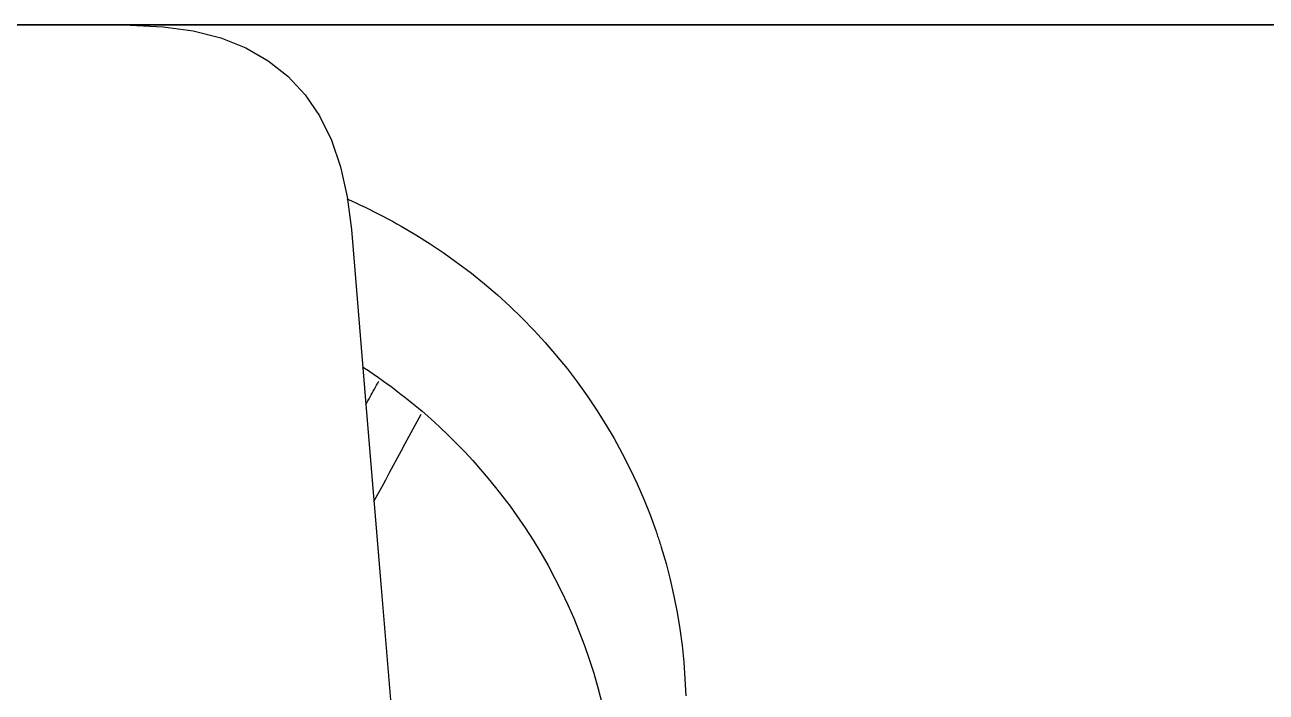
# Model space of a CAD drawing. Extents: x 11992 to 29481, y -6727 to 6811.
# Drawn here: x 14778.27 to 14789.47, y 1869.57 to 1875.6 of the extents above; entities that cross this region are included whole.
import ezdxf

# ---------------------------------------------------------------- set-up
doc = ezdxf.new("R2010")
doc.units = 0
doc.header["$MEASUREMENT"] = 0
doc.layers.get('0').update_dxf_attribs({"color": 8, "linetype": 'CONTINUOUS'})

msp = doc.modelspace()

# ---------------------------------------------------------------- linework, layer by layer
for p, q in [((14781.241, 1875.597, -1949.128), (14750.315, 1875.597, -1949.128)), ((14750.315, 1875.597, -2112.712), (14781.241, 1875.597, -2112.712)), ((14781.241, 1875.597, -2113.419), (14750.315, 1875.597, -2113.419)), ((14781.241, 1875.597, -1948.421), (14750.315, 1875.597, -1948.421)), ((14772.701, 1875.597, -2331.705), (14778.476, 1875.597, -2379.821)), ((14773.399, 1875.597, -2331.663), (14779.06, 1875.597, -2379.792)), ((14774.746, 1875.597, -2331.663), (14780.2, 1875.597, -2379.792)), ((14775.292, 1875.597, -2331.705), (14780.675, 1875.597, -2379.821)), ((14777.498, 1875.597, -2429.766), (14778.828, 1875.597, -2438.315)), ((14778.531, 1875.597, -2342.848), (14777.597, 1875.597, -2334.289)), ((14778.476, 1875.597, -2379.821), (14785.293, 1875.597, -2436.381)), ((14779.463, 1875.597, -2351.407), (14778.531, 1875.597, -2342.848)), ((14778.827, 1875.597, -2438.315), (14778.846, 1875.597, -2438.408)), ((14778.846, 1875.597, -2438.408), (14778.871, 1875.597, -2438.497)), ((14778.871, 1875.597, -2438.497), (14778.901, 1875.597, -2438.583)), ((14778.901, 1875.597, -2438.583), (14778.936, 1875.597, -2438.665)), ((14778.936, 1875.597, -2438.665), (14778.977, 1875.597, -2438.744)), ((14778.977, 1875.597, -2438.744), (14779.023, 1875.597, -2438.819)), ((14779.023, 1875.597, -2438.819), (14779.074, 1875.597, -2438.89)), ((14779.06, 1875.597, -2379.792), (14785.744, 1875.597, -2436.363)), ((14779.074, 1875.597, -2438.89), (14779.131, 1875.597, -2438.958)), ((14779.094, 1875.597, -2439.987), (14779.092, 1875.597, -2440.033)), ((14779.092, 1875.597, -2440.033), (14779.092, 1875.597, -2440.078)), ((14779.092, 1875.597, -2440.078), (14779.093, 1875.597, -2440.124)), ((14779.093, 1875.597, -2440.124), (14779.097, 1875.597, -2440.17)), ((14779.097, 1875.597, -2439.941), (14779.094, 1875.597, -2439.987)), ((14779.102, 1875.597, -2439.896), (14779.097, 1875.597, -2439.941)), ((14779.097, 1875.597, -2440.17), (14779.102, 1875.597, -2440.215)), ((14779.11, 1875.597, -2439.85), (14779.102, 1875.597, -2439.896)), ((14779.102, 1875.597, -2440.215), (14779.134, 1875.597, -2440.457)), ((14779.118, 1875.597, -2439.805), (14779.11, 1875.597, -2439.85)), ((14779.128, 1875.597, -2439.761), (14779.118, 1875.597, -2439.805)), ((14779.14, 1875.597, -2439.717), (14779.128, 1875.597, -2439.761)), ((14779.131, 1875.597, -2438.958), (14779.193, 1875.597, -2439.022)), ((14779.134, 1875.597, -2440.457), (14779.166, 1875.597, -2440.698)), ((14779.153, 1875.597, -2439.673), (14779.14, 1875.597, -2439.717)), ((14779.169, 1875.597, -2439.628), (14779.153, 1875.597, -2439.673)), ((14779.166, 1875.597, -2440.698), (14779.198, 1875.597, -2440.94)), ((14779.186, 1875.597, -2439.585), (14779.169, 1875.597, -2439.628)), ((14779.205, 1875.597, -2439.541), (14779.186, 1875.597, -2439.585)), ((14779.193, 1875.597, -2439.022), (14779.261, 1875.597, -2439.083)), ((14779.198, 1875.597, -2440.94), (14779.23, 1875.597, -2441.181)), ((14779.225, 1875.597, -2439.499), (14779.205, 1875.597, -2439.541)), ((14779.224, 1875.593, -1930.428), (14779.521, 1875.58, -1930.428)), ((14779.247, 1875.597, -2439.457), (14779.225, 1875.597, -2439.499)), ((14779.23, 1875.597, -2441.181), (14779.262, 1875.597, -2441.423)), ((14779.27, 1875.597, -2439.416), (14779.247, 1875.597, -2439.457)), ((14779.261, 1875.597, -2439.083), (14779.334, 1875.597, -2439.14)), ((14779.262, 1875.597, -2441.423), (14779.294, 1875.597, -2441.664)), ((14779.295, 1875.597, -2439.376), (14779.27, 1875.597, -2439.416)), ((14779.294, 1875.597, -2441.664), (14779.325, 1875.597, -2441.906)), ((14779.321, 1875.597, -2439.336), (14779.295, 1875.597, -2439.376)), ((14779.348, 1875.597, -2439.297), (14779.321, 1875.597, -2439.336)), ((14779.325, 1875.597, -2441.906), (14779.357, 1875.597, -2442.147)), ((14779.334, 1875.597, -2439.14), (14779.412, 1875.597, -2439.193)), ((14779.377, 1875.597, -2439.26), (14779.348, 1875.597, -2439.297)), ((14779.357, 1875.597, -2442.147), (14779.389, 1875.597, -2442.389)), ((14779.406, 1875.597, -2439.223), (14779.377, 1875.597, -2439.26)), ((14779.389, 1875.597, -2442.389), (14779.421, 1875.597, -2442.63)), ((14779.437, 1875.597, -2439.187), (14779.406, 1875.597, -2439.223)), ((14779.414, 1875.597, -2439.195), (14779.415, 1875.597, -2439.196)), ((14779.415, 1875.597, -2439.196), (14779.416, 1875.597, -2439.196)), ((14779.417, 1875.597, -2439.197), (14779.418, 1875.597, -2439.197)), ((14779.418, 1875.597, -2439.197), (14779.419, 1875.597, -2439.198)), ((14779.419, 1875.597, -2439.198), (14779.42, 1875.597, -2439.199)), ((14779.42, 1875.597, -2439.199), (14779.421, 1875.597, -2439.199)), ((14779.421, 1875.597, -2439.2), (14779.422, 1875.597, -2439.2)), ((14779.421, 1875.597, -2442.63), (14779.453, 1875.597, -2442.872)), ((14779.422, 1875.597, -2439.2), (14779.423, 1875.597, -2439.201)), ((14779.473, 1875.597, -2439.147), (14779.437, 1875.597, -2439.187)), ((14779.44, 1875.597, -2437.648), (14779.464, 1875.597, -2437.778)), ((14779.453, 1875.597, -2442.872), (14779.485, 1875.597, -2443.113)), ((14780.396, 1875.597, -2359.966), (14779.463, 1875.597, -2351.407)), ((14779.464, 1875.597, -2437.778), (14779.497, 1875.597, -2437.898)), ((14779.51, 1875.597, -2439.108), (14779.473, 1875.597, -2439.147)), ((14779.485, 1875.597, -2443.113), (14779.496, 1875.597, -2443.187)), ((14779.496, 1875.597, -2443.187), (14779.512, 1875.597, -2443.261)), ((14779.497, 1875.597, -2437.898), (14779.539, 1875.597, -2438.009)), ((14779.549, 1875.597, -2439.07), (14779.51, 1875.597, -2439.108)), ((14779.512, 1875.597, -2443.261), (14779.533, 1875.597, -2443.333)), ((14779.521, 1875.58, -1930.428), (14779.793, 1875.542, -1930.428)), ((14779.533, 1875.597, -2443.333), (14779.559, 1875.597, -2443.403)), ((14779.539, 1875.597, -2438.009), (14779.589, 1875.597, -2438.111)), ((14779.588, 1875.597, -2439.034), (14779.549, 1875.597, -2439.07)), ((14779.559, 1875.597, -2443.403), (14779.59, 1875.597, -2443.472)), ((14779.629, 1875.597, -2438.998), (14779.588, 1875.597, -2439.034)), ((14779.589, 1875.597, -2438.111), (14779.647, 1875.597, -2438.203)), ((14779.59, 1875.597, -2443.472), (14779.625, 1875.597, -2443.538)), ((14779.625, 1875.597, -2443.538), (14779.663, 1875.597, -2443.603)), ((14779.671, 1875.597, -2438.964), (14779.629, 1875.597, -2438.998)), ((14779.647, 1875.597, -2438.203), (14779.714, 1875.597, -2438.285)), ((14779.663, 1875.597, -2443.603), (14779.706, 1875.597, -2443.666)), ((14779.713, 1875.597, -2438.931), (14779.671, 1875.597, -2438.964)), ((14779.706, 1875.597, -2443.666), (14779.751, 1875.597, -2443.726)), ((14779.756, 1875.597, -2438.898), (14779.713, 1875.597, -2438.931)), ((14779.714, 1875.597, -2438.285), (14779.79, 1875.597, -2438.359)), ((14779.751, 1875.597, -2443.726), (14779.8, 1875.597, -2443.783)), ((14779.8, 1875.597, -2438.867), (14779.756, 1875.597, -2438.898)), ((14779.79, 1875.597, -2438.359), (14779.874, 1875.597, -2438.422)), ((14779.793, 1875.542, -1930.428), (14780.042, 1875.478, -1930.428)), ((14779.845, 1875.597, -2438.836), (14779.8, 1875.597, -2438.867)), ((14779.8, 1875.597, -2443.783), (14779.852, 1875.597, -2443.838)), ((14779.89, 1875.597, -2438.807), (14779.845, 1875.597, -2438.836)), ((14779.852, 1875.597, -2443.838), (14779.907, 1875.597, -2443.89)), ((14779.874, 1875.597, -2438.422), (14779.967, 1875.597, -2438.476)), ((14779.936, 1875.597, -2438.778), (14779.89, 1875.597, -2438.807)), ((14779.907, 1875.597, -2443.89), (14779.974, 1875.597, -2443.946)), ((14779.995, 1875.597, -2438.742), (14779.936, 1875.597, -2438.778)), ((14779.967, 1875.597, -2438.476), (14780.068, 1875.597, -2438.521)), ((14779.974, 1875.597, -2443.946), (14780.045, 1875.597, -2443.999)), ((14780.055, 1875.597, -2438.707), (14779.995, 1875.597, -2438.742)), ((14780.045, 1875.597, -2443.999), (14780.118, 1875.597, -2444.047)), ((14780.116, 1875.597, -2438.674), (14780.055, 1875.597, -2438.707)), ((14780.068, 1875.597, -2438.521), (14780.178, 1875.597, -2438.557)), ((14780.177, 1875.597, -2438.642), (14780.116, 1875.597, -2438.674)), ((14780.118, 1875.597, -2444.047), (14780.193, 1875.597, -2444.092)), ((14780.238, 1875.597, -2438.61), (14780.177, 1875.597, -2438.642)), ((14780.178, 1875.597, -2438.557), (14780.296, 1875.597, -2438.582)), ((14780.193, 1875.597, -2444.092), (14780.271, 1875.597, -2444.133)), ((14780.2, 1875.597, -2379.792), (14786.639, 1875.597, -2436.363)), ((14780.3, 1875.597, -2438.58), (14780.238, 1875.597, -2438.61)), ((14780.271, 1875.597, -2444.133), (14780.351, 1875.597, -2444.17)), ((14780.363, 1875.597, -2438.551), (14780.3, 1875.597, -2438.58)), ((14780.351, 1875.597, -2444.17), (14780.432, 1875.597, -2444.205)), ((14780.426, 1875.597, -2438.522), (14780.363, 1875.597, -2438.551)), ((14781.328, 1875.597, -2368.525), (14780.396, 1875.597, -2359.966)), ((14780.489, 1875.597, -2438.495), (14780.426, 1875.597, -2438.522)), ((14780.432, 1875.597, -2444.205), (14780.515, 1875.597, -2444.236)), ((14780.553, 1875.597, -2438.468), (14780.489, 1875.597, -2438.495)), ((14780.515, 1875.597, -2444.236), (14780.599, 1875.597, -2444.265)), ((14780.617, 1875.597, -2438.442), (14780.553, 1875.597, -2438.468)), ((14780.599, 1875.597, -2444.265), (14780.685, 1875.597, -2444.291)), ((14780.681, 1875.597, -2438.416), (14780.617, 1875.597, -2438.442)), ((14780.675, 1875.597, -2379.821), (14787.021, 1875.597, -2436.381)), ((14780.772, 1875.597, -2438.381), (14780.681, 1875.597, -2438.416)), ((14780.685, 1875.597, -2444.291), (14780.77, 1875.597, -2444.315)), ((14780.77, 1875.597, -2444.315), (14780.857, 1875.597, -2444.336)), ((14780.863, 1875.597, -2438.348), (14780.772, 1875.597, -2438.381)), ((14780.857, 1875.597, -2444.336), (14780.916, 1875.597, -2444.35)), ((14780.955, 1875.597, -2438.315), (14780.863, 1875.597, -2438.348)), ((14780.916, 1875.597, -2444.35), (14780.976, 1875.597, -2444.363)), ((14781.047, 1875.597, -2438.283), (14780.955, 1875.597, -2438.315)), ((14780.976, 1875.597, -2444.363), (14781.036, 1875.597, -2444.375)), ((14781.036, 1875.597, -2444.375), (14781.097, 1875.597, -2444.386)), ((14781.139, 1875.597, -2438.253), (14781.047, 1875.597, -2438.283)), ((14781.097, 1875.597, -2444.386), (14781.157, 1875.597, -2444.397)), ((14781.232, 1875.597, -2438.223), (14781.139, 1875.597, -2438.253)), ((14781.157, 1875.597, -2444.397), (14781.217, 1875.597, -2444.406)), ((14781.217, 1875.597, -2444.406), (14781.277, 1875.597, -2444.415)), ((14781.325, 1875.597, -2438.194), (14781.232, 1875.597, -2438.223)), ((14781.241, 1875.597, -2121.419), (14781.247, 1875.597, -2121.588)), ((14781.247, 1875.597, -1940.258), (14781.241, 1875.597, -1940.421)), ((14781.241, 1875.597, -2121.412), (14781.241, 1875.597, -2106.33)), ((14781.241, 1875.597, -2106.33), (14781.241, 1875.597, -2091.247)), ((14781.241, 1875.597, -2091.247), (14781.241, 1875.597, -2076.165)), ((14781.241, 1875.597, -2076.165), (14781.241, 1875.597, -2061.082)), ((14781.241, 1875.597, -2061.082), (14781.241, 1875.597, -2045.999)), ((14781.241, 1875.597, -2045.999), (14781.241, 1875.597, -2030.917)), ((14781.241, 1875.597, -2030.917), (14781.241, 1875.597, -2015.834)), ((14781.241, 1875.597, -2015.834), (14781.241, 1875.597, -2000.752)), ((14781.241, 1875.597, -2000.752), (14781.241, 1875.597, -1985.669)), ((14781.241, 1875.597, -1985.669), (14781.241, 1875.597, -1970.586)), ((14781.241, 1875.597, -1970.586), (14781.241, 1875.597, -1955.504)), ((14781.241, 1875.597, -1955.504), (14781.241, 1875.597, -1940.421)), ((14781.247, 1875.597, -2121.588), (14781.265, 1875.597, -2121.751)), ((14781.263, 1875.597, -1940.1), (14781.247, 1875.597, -1940.258)), ((14781.291, 1875.597, -1939.947), (14781.263, 1875.597, -1940.1)), ((14781.265, 1875.597, -2121.751), (14781.294, 1875.597, -2121.908)), ((14781.277, 1875.597, -2444.415), (14781.338, 1875.597, -2444.424)), ((14781.33, 1875.597, -1939.801), (14781.291, 1875.597, -1939.947)), ((14781.294, 1875.597, -2121.908), (14781.335, 1875.597, -2122.059)), ((14781.418, 1875.597, -2438.166), (14781.325, 1875.597, -2438.194)), ((14782.26, 1875.597, -2377.084), (14781.328, 1875.597, -2368.525)), ((14781.379, 1875.597, -1939.659), (14781.33, 1875.597, -1939.801)), ((14781.335, 1875.597, -2122.059), (14781.387, 1875.597, -2122.204)), ((14781.338, 1875.597, -2444.424), (14781.398, 1875.597, -2444.431)), ((14781.44, 1875.597, -1939.523), (14781.379, 1875.597, -1939.659)), ((14781.387, 1875.597, -2122.204), (14781.452, 1875.597, -2122.343)), ((14781.398, 1875.597, -2444.431), (14781.459, 1875.597, -2444.438)), ((14781.512, 1875.597, -2438.139), (14781.418, 1875.597, -2438.166)), ((14781.512, 1875.597, -1939.393), (14781.44, 1875.597, -1939.523)), ((14781.452, 1875.597, -2122.343), (14781.528, 1875.597, -2122.476)), ((14781.459, 1875.597, -2444.438), (14781.519, 1875.597, -2444.445)), ((14781.595, 1875.597, -1939.268), (14781.512, 1875.597, -1939.393)), ((14781.606, 1875.597, -2438.113), (14781.512, 1875.597, -2438.139)), ((14781.519, 1875.597, -2444.445), (14781.58, 1875.597, -2444.451)), ((14781.528, 1875.597, -2122.476), (14781.615, 1875.597, -2122.602)), ((14781.58, 1875.597, -2444.451), (14781.656, 1875.597, -2444.458)), ((14781.689, 1875.597, -1939.149), (14781.595, 1875.597, -1939.268)), ((14781.699, 1875.597, -2438.087), (14781.606, 1875.597, -2438.113)), ((14781.615, 1875.597, -2122.602), (14781.715, 1875.597, -2122.723)), ((14781.656, 1875.597, -2444.458), (14781.733, 1875.597, -2444.464)), ((14781.794, 1875.597, -1939.035), (14781.689, 1875.597, -1939.149)), ((14781.794, 1875.597, -2438.063), (14781.699, 1875.597, -2438.087)), ((14781.715, 1875.597, -2122.723), (14781.826, 1875.597, -2122.838)), ((14781.733, 1875.597, -2444.464), (14781.809, 1875.597, -2444.47)), ((14781.91, 1875.597, -1938.927), (14781.794, 1875.597, -1939.035)), ((14781.907, 1875.597, -2438.034), (14781.794, 1875.597, -2438.063)), ((14781.809, 1875.597, -2444.47), (14781.886, 1875.597, -2444.475)), ((14781.826, 1875.597, -2122.838), (14781.948, 1875.597, -2122.947)), ((14781.886, 1875.597, -2444.475), (14781.963, 1875.597, -2444.479)), ((14782.02, 1875.597, -2438.006), (14781.907, 1875.597, -2438.034)), ((14782.037, 1875.597, -1938.824), (14781.91, 1875.597, -1938.927)), ((14781.948, 1875.597, -2122.947), (14782.083, 1875.597, -2123.049)), ((14781.963, 1875.597, -2444.479), (14782.04, 1875.597, -2444.483)), ((14782.133, 1875.597, -2437.979), (14782.02, 1875.597, -2438.006)), ((14782.037, 1875.597, -1938.824), (14782.038, 1875.597, -1938.76)), ((14782.038, 1875.597, -1938.76), (14782.039, 1875.597, -1938.702)), ((14782.039, 1875.597, -1938.702), (14782.041, 1875.597, -1938.649)), ((14782.04, 1875.597, -2444.483), (14782.117, 1875.597, -2444.486)), ((14782.041, 1875.597, -1938.649), (14782.043, 1875.597, -1938.602)), ((14782.043, 1875.597, -1938.602), (14782.045, 1875.597, -1938.559)), ((14782.045, 1875.597, -1938.559), (14782.048, 1875.597, -1938.523)), ((14782.048, 1875.597, -1938.523), (14782.052, 1875.597, -1938.492)), ((14782.052, 1875.597, -1938.492), (14782.056, 1875.597, -1938.466)), ((14782.056, 1875.597, -1938.466), (14782.061, 1875.597, -1938.446)), ((14782.061, 1875.597, -1938.446), (14782.065, 1875.597, -1938.432)), ((14782.065, 1875.597, -1938.432), (14782.071, 1875.597, -1938.424)), ((14782.071, 1875.597, -1938.424), (14782.077, 1875.597, -1938.421)), ((14782.083, 1875.597, -1938.421), (14782.079, 1875.597, -1938.421)), ((14782.087, 1875.597, -1938.421), (14782.083, 1875.597, -1938.421)), ((14782.084, 1875.597, -2123.161), (14782.083, 1875.597, -2123.108)), ((14782.083, 1875.597, -2123.108), (14782.083, 1875.597, -2123.049)), ((14782.085, 1875.597, -2123.21), (14782.084, 1875.597, -2123.161)), ((14782.087, 1875.597, -2123.254), (14782.085, 1875.597, -2123.21)), ((14782.09, 1875.597, -1938.421), (14782.087, 1875.597, -1938.421)), ((14782.09, 1875.597, -2123.292), (14782.087, 1875.597, -2123.254)), ((14782.094, 1875.597, -1938.421), (14782.09, 1875.597, -1938.421)), ((14782.093, 1875.597, -2123.326), (14782.09, 1875.597, -2123.292)), ((14782.096, 1875.597, -2123.354), (14782.093, 1875.597, -2123.326)), ((14782.098, 1875.597, -1938.421), (14782.094, 1875.597, -1938.421)), ((14782.1, 1875.597, -2123.378), (14782.096, 1875.597, -2123.354)), ((14782.102, 1875.597, -1938.421), (14782.098, 1875.597, -1938.421)), ((14782.104, 1875.597, -2123.396), (14782.1, 1875.597, -2123.378)), ((14782.106, 1875.597, -1938.421), (14782.102, 1875.597, -1938.421)), ((14782.108, 1875.597, -2123.409), (14782.104, 1875.597, -2123.396)), ((14782.109, 1875.597, -1938.421), (14782.106, 1875.597, -1938.421)), ((14782.114, 1875.597, -2123.417), (14782.108, 1875.597, -2123.409)), ((14782.113, 1875.597, -1938.422), (14782.109, 1875.597, -1938.421)), ((14782.117, 1875.597, -1938.422), (14782.113, 1875.597, -1938.422)), ((14782.119, 1875.597, -2123.419), (14782.114, 1875.597, -2123.417)), ((14782.121, 1875.597, -1938.422), (14782.117, 1875.597, -1938.422)), ((14782.117, 1875.597, -2444.486), (14782.194, 1875.597, -2444.488)), ((14782.121, 1875.597, -2123.419), (14782.127, 1875.597, -2123.419)), ((14782.125, 1875.597, -1938.422), (14782.121, 1875.597, -1938.422)), ((14782.127, 1875.597, -2123.419), (14782.132, 1875.597, -2123.419)), ((14782.132, 1875.597, -2123.419), (14782.137, 1875.597, -2123.419)), ((14782.247, 1875.597, -2437.953), (14782.133, 1875.597, -2437.979)), ((14782.137, 1875.597, -2123.419), (14782.143, 1875.597, -2123.419)), ((14782.143, 1875.597, -2123.419), (14782.148, 1875.597, -2123.419)), ((14782.148, 1875.597, -2123.419), (14782.154, 1875.597, -2123.419)), ((14782.154, 1875.597, -2123.419), (14782.159, 1875.597, -2123.419)), ((14782.159, 1875.597, -2123.419), (14782.164, 1875.597, -2123.419)), ((14782.164, 1875.597, -2123.419), (14782.17, 1875.597, -2123.418)), ((14782.17, 1875.597, -2123.418), (14782.175, 1875.597, -2123.418)), ((14782.175, 1875.597, -2123.418), (14782.181, 1875.597, -2123.418)), ((14782.181, 1875.597, -2123.418), (14782.186, 1875.597, -2123.418)), ((14782.194, 1875.597, -2444.488), (14782.271, 1875.597, -2444.49)), ((14782.361, 1875.597, -2437.927), (14782.247, 1875.597, -2437.953)), ((14783.192, 1875.597, -2385.643), (14782.26, 1875.597, -2377.084)), ((14782.271, 1875.597, -2444.49), (14782.348, 1875.597, -2444.492)), ((14782.348, 1875.597, -2444.492), (14782.425, 1875.597, -2444.493)), ((14782.475, 1875.597, -2437.903), (14782.361, 1875.597, -2437.927)), ((14782.425, 1875.597, -2444.493), (14782.502, 1875.597, -2444.493)), ((14782.589, 1875.597, -2437.879), (14782.475, 1875.597, -2437.903)), ((14782.502, 1875.597, -2444.493), (14782.685, 1875.597, -2444.492)), ((14782.703, 1875.597, -2437.857), (14782.589, 1875.597, -2437.879)), ((14782.685, 1875.597, -2444.492), (14782.867, 1875.597, -2444.489)), ((14782.818, 1875.597, -2437.835), (14782.703, 1875.597, -2437.857)), ((14782.933, 1875.597, -2437.813), (14782.818, 1875.597, -2437.835)), ((14782.867, 1875.597, -2444.489), (14783.05, 1875.597, -2444.484)), ((14783.048, 1875.597, -2437.793), (14782.933, 1875.597, -2437.813)), ((14783.003, 1875.597, -1938.435), (14782.981, 1875.597, -1938.438)), ((14783.024, 1875.597, -1938.433), (14783.003, 1875.597, -1938.435)), ((14783.046, 1875.597, -1938.431), (14783.024, 1875.597, -1938.433)), ((14783.068, 1875.597, -1938.429), (14783.046, 1875.597, -1938.431)), ((14783.163, 1875.597, -2437.773), (14783.048, 1875.597, -2437.793)), ((14783.05, 1875.597, -2444.484), (14783.232, 1875.597, -2444.476)), ((14783.062, 1875.597, -2123.411), (14783.077, 1875.597, -2123.412)), ((14783.089, 1875.597, -1938.427), (14783.068, 1875.597, -1938.429)), ((14783.077, 1875.597, -2123.412), (14783.092, 1875.597, -2123.413)), ((14783.111, 1875.597, -1938.425), (14783.089, 1875.597, -1938.427)), ((14783.092, 1875.597, -2123.413), (14783.107, 1875.597, -2123.414)), ((14783.107, 1875.597, -2123.414), (14783.122, 1875.597, -2123.415)), ((14783.133, 1875.597, -1938.424), (14783.111, 1875.597, -1938.425)), ((14783.122, 1875.597, -2123.415), (14783.136, 1875.597, -2123.416)), ((14783.154, 1875.597, -1938.423), (14783.133, 1875.597, -1938.424)), ((14783.136, 1875.597, -2123.416), (14783.152, 1875.597, -2123.417)), ((14783.152, 1875.597, -2123.417), (14783.166, 1875.597, -2123.418)), ((14783.176, 1875.597, -1938.422), (14783.154, 1875.597, -1938.423)), ((14783.285, 1875.597, -2437.753), (14783.163, 1875.597, -2437.773)), ((14783.166, 1875.597, -2123.418), (14783.181, 1875.597, -2123.418)), ((14783.197, 1875.597, -1938.422), (14783.176, 1875.597, -1938.422)), ((14783.181, 1875.597, -2123.418), (14783.197, 1875.597, -2123.418)), ((14784.124, 1875.597, -2394.202), (14783.192, 1875.597, -2385.643)), ((14783.197, 1875.597, -2123.418), (14783.211, 1875.597, -2123.419)), ((14783.219, 1875.597, -1938.421), (14783.197, 1875.597, -1938.422)), ((14783.211, 1875.597, -2123.419), (14783.226, 1875.597, -2123.419)), ((14783.241, 1875.597, -1938.421), (14783.219, 1875.597, -1938.421)), ((14783.226, 1875.597, -2123.419), (14783.241, 1875.597, -2123.419)), ((14783.232, 1875.597, -2444.476), (14783.414, 1875.597, -2444.466)), ((14783.241, 1875.597, -2123.419), (14783.241, 1875.597, -2123.415)), ((14783.241, 1875.597, -2123.415), (14783.241, 1875.597, -2123.404)), ((14783.241, 1875.597, -2123.404), (14783.241, 1875.597, -2123.385)), ((14783.241, 1875.597, -2123.385), (14783.241, 1875.597, -2123.358)), ((14783.241, 1875.597, -2123.358), (14783.241, 1875.597, -2123.324)), ((14783.241, 1875.597, -2123.324), (14783.241, 1875.597, -2123.283)), ((14783.241, 1875.597, -2123.283), (14783.241, 1875.597, -2123.234)), ((14783.241, 1875.597, -2123.234), (14783.241, 1875.597, -2123.178)), ((14783.241, 1875.597, -2123.178), (14783.241, 1875.597, -2123.115)), ((14783.241, 1875.597, -2123.115), (14783.241, 1875.597, -2123.044)), ((14783.241, 1875.597, -2123.044), (14783.241, 1875.597, -2122.967)), ((14783.241, 1875.597, -2122.967), (14783.241, 1875.597, -2122.882)), ((14783.241, 1875.597, -2122.882), (14783.241, 1875.597, -2122.783)), ((14783.241, 1875.597, -2122.783), (14783.241, 1875.597, -2122.675)), ((14783.241, 1875.597, -2122.675), (14783.241, 1875.597, -2122.56)), ((14783.241, 1875.597, -2122.56), (14783.241, 1875.597, -2122.437)), ((14783.241, 1875.597, -2122.437), (14783.241, 1875.597, -2122.307)), ((14783.241, 1875.597, -2122.307), (14783.241, 1875.597, -2122.169)), ((14783.241, 1875.597, -2122.169), (14783.241, 1875.597, -2122.024)), ((14783.241, 1875.597, -2122.024), (14783.241, 1875.597, -2121.872)), ((14783.241, 1875.597, -2121.872), (14783.241, 1875.597, -2121.714)), ((14783.241, 1875.597, -2121.714), (14783.241, 1875.597, -2121.549)), ((14783.241, 1875.597, -2121.549), (14783.241, 1875.597, -2121.377)), ((14783.241, 1875.597, -2121.377), (14783.241, 1875.597, -2121.199)), ((14783.241, 1875.597, -2121.199), (14783.241, 1875.597, -2121.009)), ((14783.241, 1875.597, -2121.009), (14783.241, 1875.597, -2120.813)), ((14783.241, 1875.597, -2120.813), (14783.241, 1875.597, -2120.61)), ((14783.241, 1875.597, -2120.61), (14783.241, 1875.597, -2120.401)), ((14783.241, 1875.597, -2120.401), (14783.241, 1875.597, -2120.187)), ((14783.241, 1875.597, -2120.187), (14783.241, 1875.597, -2119.968)), ((14783.241, 1875.597, -2119.968), (14783.241, 1875.597, -2119.743)), ((14783.241, 1875.597, -2119.743), (14783.241, 1875.597, -2119.514)), ((14783.241, 1875.597, -2119.514), (14783.241, 1875.597, -2119.279)), ((14783.241, 1875.597, -2119.279), (14783.241, 1875.597, -2119.041)), ((14783.241, 1875.597, -2119.041), (14783.241, 1875.597, -2118.797)), ((14783.241, 1875.597, -2118.797), (14783.241, 1875.597, -2118.55)), ((14783.241, 1875.597, -2118.55), (14783.241, 1875.597, -2118.275)), ((14783.241, 1875.597, -2118.275), (14783.241, 1875.597, -2117.996)), ((14783.241, 1875.597, -2117.996), (14783.241, 1875.597, -2117.712)), ((14783.241, 1875.597, -2117.712), (14783.241, 1875.597, -2117.425)), ((14783.241, 1875.597, -2117.425), (14783.241, 1875.597, -2117.134)), ((14783.241, 1875.597, -2117.134), (14783.241, 1875.597, -2116.839)), ((14783.241, 1875.597, -2116.839), (14783.241, 1875.597, -2116.542)), ((14783.241, 1875.597, -2116.542), (14783.241, 1875.597, -2116.241)), ((14783.241, 1875.597, -2116.241), (14783.241, 1875.597, -2115.938)), ((14783.241, 1875.597, -2115.938), (14783.241, 1875.597, -2115.633)), ((14783.241, 1875.597, -2115.633), (14783.241, 1875.597, -2115.325)), ((14783.241, 1875.597, -2115.325), (14783.241, 1875.597, -2115.016)), ((14783.241, 1875.597, -2115.016), (14783.241, 1875.597, -2108.305)), ((14783.241, 1875.597, -2108.305), (14783.241, 1875.597, -2101.574)), ((14783.241, 1875.597, -2101.574), (14783.241, 1875.597, -2094.825)), ((14783.241, 1875.597, -2094.825), (14783.241, 1875.597, -2088.061)), ((14783.241, 1875.597, -2088.061), (14783.241, 1875.597, -2081.282)), ((14783.241, 1875.597, -2081.282), (14783.241, 1875.597, -2074.491)), ((14783.241, 1875.597, -2074.491), (14783.241, 1875.597, -2067.689)), ((14783.241, 1875.597, -2067.689), (14783.241, 1875.597, -2060.878)), ((14783.241, 1875.597, -2060.878), (14783.241, 1875.597, -2054.06)), ((14783.241, 1875.597, -2054.06), (14783.241, 1875.597, -2047.235)), ((14783.241, 1875.597, -2047.235), (14783.241, 1875.597, -2040.407)), ((14783.241, 1875.597, -2040.407), (14783.241, 1875.597, -2033.576)), ((14783.241, 1875.597, -2033.576), (14783.241, 1875.597, -2026.302)), ((14783.241, 1875.597, -2026.302), (14783.241, 1875.597, -2019.03)), ((14783.241, 1875.597, -2019.03), (14783.241, 1875.597, -2011.76)), ((14783.241, 1875.597, -2011.76), (14783.241, 1875.597, -2004.496)), ((14783.241, 1875.597, -2004.496), (14783.241, 1875.597, -1997.24)), ((14783.241, 1875.597, -1997.24), (14783.241, 1875.597, -1989.993)), ((14783.241, 1875.597, -1989.993), (14783.241, 1875.597, -1982.757)), ((14783.241, 1875.597, -1982.757), (14783.241, 1875.597, -1975.535)), ((14783.241, 1875.597, -1975.535), (14783.241, 1875.597, -1968.329)), ((14783.241, 1875.597, -1968.329), (14783.241, 1875.597, -1961.14)), ((14783.241, 1875.597, -1961.14), (14783.241, 1875.597, -1953.971)), ((14783.241, 1875.597, -1953.971), (14783.241, 1875.597, -1946.824)), ((14783.241, 1875.597, -1946.824), (14783.241, 1875.597, -1946.551)), ((14783.241, 1875.597, -1946.551), (14783.241, 1875.597, -1946.279)), ((14783.241, 1875.597, -1946.279), (14783.241, 1875.597, -1946.009)), ((14783.241, 1875.597, -1946.009), (14783.241, 1875.597, -1945.741)), ((14783.241, 1875.597, -1945.741), (14783.241, 1875.597, -1945.475)), ((14783.241, 1875.597, -1945.475), (14783.241, 1875.597, -1945.21)), ((14783.241, 1875.597, -1945.21), (14783.241, 1875.597, -1944.948)), ((14783.241, 1875.597, -1944.948), (14783.241, 1875.597, -1944.689)), ((14783.241, 1875.597, -1944.689), (14783.241, 1875.597, -1944.432)), ((14783.241, 1875.597, -1944.432), (14783.241, 1875.597, -1944.178)), ((14783.241, 1875.597, -1944.178), (14783.241, 1875.597, -1943.927)), ((14783.241, 1875.597, -1943.927), (14783.241, 1875.597, -1943.679)), ((14783.241, 1875.597, -1943.679), (14783.241, 1875.597, -1943.426)), ((14783.241, 1875.597, -1943.426), (14783.241, 1875.597, -1943.176)), ((14783.241, 1875.597, -1943.176), (14783.241, 1875.597, -1942.931)), ((14783.241, 1875.597, -1942.931), (14783.241, 1875.597, -1942.689)), ((14783.241, 1875.597, -1942.689), (14783.241, 1875.597, -1942.453)), ((14783.241, 1875.597, -1942.453), (14783.241, 1875.597, -1942.22)), ((14783.241, 1875.597, -1942.22), (14783.241, 1875.597, -1941.993)), ((14783.241, 1875.597, -1941.993), (14783.241, 1875.597, -1941.771)), ((14783.241, 1875.597, -1941.771), (14783.241, 1875.597, -1941.554)), ((14783.241, 1875.597, -1941.554), (14783.241, 1875.597, -1941.342)), ((14783.241, 1875.597, -1941.342), (14783.241, 1875.597, -1941.136)), ((14783.241, 1875.597, -1941.136), (14783.241, 1875.597, -1940.936)), ((14783.241, 1875.597, -1940.936), (14783.241, 1875.597, -1940.748)), ((14783.241, 1875.597, -1940.748), (14783.241, 1875.597, -1940.565)), ((14783.241, 1875.597, -1940.565), (14783.241, 1875.597, -1940.389)), ((14783.241, 1875.597, -1940.389), (14783.241, 1875.597, -1940.219)), ((14783.241, 1875.597, -1940.219), (14783.241, 1875.597, -1940.055)), ((14783.241, 1875.597, -1940.055), (14783.241, 1875.597, -1939.899)), ((14783.241, 1875.597, -1939.899), (14783.241, 1875.597, -1939.749)), ((14783.241, 1875.597, -1939.749), (14783.241, 1875.597, -1939.606)), ((14783.241, 1875.597, -1939.606), (14783.241, 1875.597, -1939.471)), ((14783.241, 1875.597, -1939.471), (14783.241, 1875.597, -1939.343)), ((14783.241, 1875.597, -1939.343), (14783.241, 1875.597, -1939.223)), ((14783.241, 1875.597, -1939.223), (14783.241, 1875.597, -1939.111)), ((14783.241, 1875.597, -1939.111), (14783.241, 1875.597, -1939.002)), ((14783.241, 1875.597, -1939.002), (14783.241, 1875.597, -1938.903)), ((14783.241, 1875.597, -1938.903), (14783.241, 1875.597, -1938.813)), ((14783.241, 1875.597, -1938.813), (14783.241, 1875.597, -1938.731)), ((14783.241, 1875.597, -1938.731), (14783.241, 1875.597, -1938.659)), ((14783.241, 1875.597, -1938.659), (14783.241, 1875.597, -1938.596)), ((14783.241, 1875.597, -1938.596), (14783.241, 1875.597, -1938.543)), ((14783.241, 1875.597, -1938.543), (14783.241, 1875.597, -1938.499)), ((14783.241, 1875.597, -1938.499), (14783.241, 1875.597, -1938.465)), ((14783.241, 1875.597, -1938.465), (14783.241, 1875.597, -1938.441)), ((14783.241, 1875.597, -1938.441), (14783.241, 1875.597, -1938.426)), ((14783.241, 1875.597, -1938.426), (14783.241, 1875.597, -1938.421)), ((14783.408, 1875.597, -2437.734), (14783.285, 1875.597, -2437.753)), ((14783.53, 1875.597, -2437.715), (14783.408, 1875.597, -2437.734)), ((14783.414, 1875.597, -2444.466), (14783.596, 1875.597, -2444.454)), ((14783.653, 1875.597, -2437.698), (14783.53, 1875.597, -2437.715)), ((14783.596, 1875.597, -2444.454), (14783.777, 1875.597, -2444.44)), ((14783.776, 1875.597, -2437.681), (14783.653, 1875.597, -2437.698)), ((14783.899, 1875.597, -2437.665), (14783.776, 1875.597, -2437.681)), ((14783.777, 1875.597, -2444.44), (14783.959, 1875.597, -2444.424)), ((14784.022, 1875.597, -2437.649), (14783.899, 1875.597, -2437.665)), ((14783.959, 1875.597, -2444.424), (14784.14, 1875.597, -2444.406)), ((14784.145, 1875.597, -2437.635), (14784.022, 1875.597, -2437.649)), ((14785.056, 1875.597, -2402.761), (14784.124, 1875.597, -2394.202)), ((14784.14, 1875.597, -2444.406), (14784.321, 1875.597, -2444.387)), ((14784.269, 1875.597, -2437.621), (14784.145, 1875.597, -2437.635)), ((14784.392, 1875.597, -2437.608), (14784.269, 1875.597, -2437.621)), ((14784.321, 1875.597, -2444.387), (14784.502, 1875.597, -2444.365)), ((14784.516, 1875.597, -2437.596), (14784.392, 1875.597, -2437.608)), ((14784.502, 1875.597, -2444.365), (14784.683, 1875.597, -2444.342)), ((14784.639, 1875.597, -2437.585), (14784.516, 1875.597, -2437.596)), ((14784.75, 1875.597, -2437.576), (14784.639, 1875.597, -2437.585)), ((14784.683, 1875.597, -2444.342), (14784.861, 1875.597, -2444.318)), ((14784.86, 1875.597, -2437.568), (14784.75, 1875.597, -2437.576)), ((14784.97, 1875.597, -2437.56), (14784.86, 1875.597, -2437.568)), ((14784.861, 1875.597, -2444.318), (14785.039, 1875.597, -2444.292)), ((14785.081, 1875.597, -2437.553), (14784.97, 1875.597, -2437.56)), ((14785.039, 1875.597, -2444.292), (14785.217, 1875.597, -2444.265)), ((14785.988, 1875.597, -2411.32), (14785.056, 1875.597, -2402.761)), ((14785.191, 1875.597, -2437.547), (14785.081, 1875.597, -2437.553)), ((14785.301, 1875.597, -2437.541), (14785.191, 1875.597, -2437.547)), ((14785.217, 1875.597, -2444.265), (14785.394, 1875.597, -2444.235)), ((14785.473, 1875.597, -2123.409), (14785.223, 1875.597, -2123.419)), ((14785.238, 1875.597, -1938.421), (14785.487, 1875.597, -1938.432)), ((14785.411, 1875.597, -2437.536), (14785.301, 1875.597, -2437.541)), ((14785.394, 1875.597, -2444.235), (14785.572, 1875.597, -2444.204)), ((14785.522, 1875.597, -2437.532), (14785.411, 1875.597, -2437.536)), ((14785.707, 1875.597, -2123.377), (14785.473, 1875.597, -2123.409)), ((14785.487, 1875.597, -1938.432), (14785.719, 1875.597, -1938.463)), ((14785.632, 1875.597, -2437.529), (14785.522, 1875.597, -2437.532)), ((14785.572, 1875.597, -2444.204), (14785.749, 1875.597, -2444.171)), ((14785.743, 1875.597, -2437.527), (14785.632, 1875.597, -2437.529)), ((14785.925, 1875.597, -2123.325), (14785.707, 1875.597, -2123.377)), ((14785.719, 1875.597, -1938.463), (14785.936, 1875.597, -1938.514)), ((14785.853, 1875.597, -2437.526), (14785.743, 1875.597, -2437.527)), ((14785.749, 1875.597, -2444.171), (14785.925, 1875.597, -2444.137)), ((14785.964, 1875.597, -2437.525), (14785.853, 1875.597, -2437.526)), ((14785.925, 1875.597, -2444.137), (14786.101, 1875.597, -2444.1)), ((14786.127, 1875.597, -2123.252), (14785.925, 1875.597, -2123.325)), ((14785.936, 1875.597, -1938.514), (14786.137, 1875.597, -1938.586)), ((14786.072, 1875.597, -2437.525), (14785.964, 1875.597, -2437.525)), ((14786.92, 1875.597, -2419.879), (14785.988, 1875.597, -2411.32)), ((14786.18, 1875.597, -2437.526), (14786.072, 1875.597, -2437.525)), ((14786.101, 1875.597, -2444.1), (14786.277, 1875.597, -2444.061)), ((14786.313, 1875.597, -2123.159), (14786.127, 1875.597, -2123.252)), ((14786.137, 1875.597, -1938.586), (14786.322, 1875.597, -1938.679)), ((14786.288, 1875.597, -2437.528), (14786.18, 1875.597, -2437.526)), ((14786.277, 1875.597, -2444.061), (14786.452, 1875.597, -2444.02)), ((14786.396, 1875.597, -2437.532), (14786.288, 1875.597, -2437.528)), ((14786.482, 1875.597, -2123.044), (14786.313, 1875.597, -2123.159)), ((14786.322, 1875.597, -1938.679), (14786.491, 1875.597, -1938.793)), ((14786.504, 1875.597, -2437.537), (14786.396, 1875.597, -2437.532)), ((14786.452, 1875.597, -2444.02), (14786.627, 1875.597, -2443.976)), ((14786.635, 1875.597, -2122.908), (14786.482, 1875.597, -2123.044)), ((14786.491, 1875.597, -1938.793), (14786.644, 1875.597, -1938.927)), ((14786.611, 1875.597, -2437.543), (14786.504, 1875.597, -2437.537)), ((14786.719, 1875.597, -2437.55), (14786.611, 1875.597, -2437.543)), ((14786.627, 1875.597, -2443.976), (14786.801, 1875.597, -2443.931)), ((14786.773, 1875.597, -2122.752), (14786.635, 1875.597, -2122.908)), ((14786.644, 1875.597, -1938.927), (14786.781, 1875.597, -1939.082)), ((14786.826, 1875.597, -2437.559), (14786.719, 1875.597, -2437.55)), ((14786.893, 1875.597, -2122.575), (14786.773, 1875.597, -2122.752)), ((14786.781, 1875.597, -1939.082), (14786.903, 1875.597, -1939.258)), ((14786.801, 1875.597, -2443.931), (14786.876, 1875.597, -2443.91)), ((14786.933, 1875.597, -2437.569), (14786.826, 1875.597, -2437.559)), ((14786.876, 1875.597, -2443.91), (14786.951, 1875.597, -2443.889)), ((14786.998, 1875.597, -2122.377), (14786.893, 1875.597, -2122.575)), ((14786.903, 1875.597, -1939.258), (14787.008, 1875.597, -1939.454)), ((14787.853, 1875.597, -2428.438), (14786.92, 1875.597, -2419.879)), ((14787.041, 1875.597, -2437.581), (14786.933, 1875.597, -2437.569)), ((14786.951, 1875.597, -2443.889), (14787.026, 1875.597, -2443.868)), ((14787.087, 1875.597, -2122.158), (14786.998, 1875.597, -2122.377)), ((14787.008, 1875.597, -1939.454), (14787.098, 1875.597, -1939.671)), ((14787.026, 1875.597, -2443.868), (14787.1, 1875.597, -2443.846)), ((14787.148, 1875.597, -2437.594), (14787.041, 1875.597, -2437.581)), ((14787.16, 1875.597, -2121.918), (14787.087, 1875.597, -2122.158)), ((14787.098, 1875.597, -1939.671), (14787.171, 1875.597, -1939.908)), ((14787.1, 1875.597, -2443.846), (14787.175, 1875.597, -2443.824)), ((14787.255, 1875.597, -2437.609), (14787.148, 1875.597, -2437.594)), ((14787.305, 1875.597, -2121.36), (14787.16, 1875.597, -2121.918)), ((14787.171, 1875.597, -1939.908), (14787.311, 1875.597, -1940.43)), ((14787.175, 1875.597, -2443.824), (14787.25, 1875.597, -2443.801)), ((14787.25, 1875.597, -2443.801), (14787.324, 1875.597, -2443.777)), ((14787.333, 1875.597, -2437.621), (14787.255, 1875.597, -2437.609)), ((14787.452, 1875.597, -2120.802), (14787.305, 1875.597, -2121.36)), ((14787.311, 1875.597, -1940.43), (14787.452, 1875.597, -1940.951)), ((14787.324, 1875.597, -2443.777), (14787.397, 1875.597, -2443.753)), ((14787.41, 1875.597, -2437.634), (14787.333, 1875.597, -2437.621)), ((14787.397, 1875.597, -2443.753), (14787.471, 1875.597, -2443.729)), ((14787.488, 1875.597, -2437.649), (14787.41, 1875.597, -2437.634)), ((14787.452, 1875.597, -1940.951), (14787.594, 1875.597, -1941.471)), ((14787.6, 1875.597, -2120.244), (14787.452, 1875.597, -2120.802)), ((14787.471, 1875.597, -2443.729), (14787.544, 1875.597, -2443.703)), ((14787.565, 1875.597, -2437.664), (14787.488, 1875.597, -2437.649)), ((14787.544, 1875.597, -2443.703), (14787.618, 1875.597, -2443.678)), ((14787.642, 1875.597, -2437.681), (14787.565, 1875.597, -2437.664)), ((14787.594, 1875.597, -1941.471), (14787.738, 1875.597, -1941.992)), ((14787.75, 1875.597, -2119.687), (14787.6, 1875.597, -2120.244)), ((14787.618, 1875.597, -2443.678), (14787.69, 1875.597, -2443.651)), ((14787.718, 1875.597, -2437.7), (14787.642, 1875.597, -2437.681)), ((14787.69, 1875.597, -2443.651), (14787.75, 1875.597, -2443.629)), ((14787.794, 1875.597, -2437.721), (14787.718, 1875.597, -2437.7)), ((14787.738, 1875.597, -1941.992), (14787.883, 1875.597, -1942.512)), ((14787.75, 1875.597, -2443.629), (14787.809, 1875.597, -2443.606)), ((14787.901, 1875.597, -2119.13), (14787.75, 1875.597, -2119.687)), ((14787.869, 1875.597, -2437.743), (14787.794, 1875.597, -2437.721)), ((14787.809, 1875.597, -2443.606), (14787.869, 1875.597, -2443.583)), ((14788.786, 1875.597, -2436.997), (14787.853, 1875.597, -2428.438)), ((14787.943, 1875.597, -2437.767), (14787.869, 1875.597, -2437.743)), ((14787.869, 1875.597, -2443.583), (14787.928, 1875.597, -2443.559)), ((14787.883, 1875.597, -1942.512), (14788.029, 1875.597, -1943.031)), ((14788.053, 1875.597, -2118.574), (14787.901, 1875.597, -2119.13)), ((14787.928, 1875.597, -2443.559), (14787.987, 1875.597, -2443.534)), ((14788.017, 1875.597, -2437.794), (14787.943, 1875.597, -2437.767)), ((14787.987, 1875.597, -2443.534), (14788.045, 1875.597, -2443.509)), ((14788.09, 1875.597, -2437.823), (14788.017, 1875.597, -2437.794)), ((14788.029, 1875.597, -1943.031), (14788.176, 1875.597, -1943.551)), ((14788.045, 1875.597, -2443.509), (14788.104, 1875.597, -2443.483)), ((14788.206, 1875.597, -2118.018), (14788.053, 1875.597, -2118.574)), ((14788.161, 1875.597, -2437.854), (14788.09, 1875.597, -2437.823)), ((14788.104, 1875.597, -2443.483), (14788.161, 1875.597, -2443.456)), ((14788.217, 1875.597, -2437.88), (14788.161, 1875.597, -2437.854)), ((14788.161, 1875.597, -2443.456), (14788.219, 1875.597, -2443.429)), ((14788.176, 1875.597, -1943.551), (14788.324, 1875.597, -1944.07)), ((14788.361, 1875.597, -2117.462), (14788.206, 1875.597, -2118.018)), ((14788.271, 1875.597, -2437.908), (14788.217, 1875.597, -2437.88)), ((14788.219, 1875.597, -2443.429), (14788.276, 1875.597, -2443.401)), ((14788.324, 1875.597, -2437.937), (14788.271, 1875.597, -2437.908)), ((14788.276, 1875.597, -2443.401), (14788.333, 1875.597, -2443.371)), ((14788.377, 1875.597, -2437.968), (14788.324, 1875.597, -2437.937)), ((14788.324, 1875.597, -1944.07), (14788.474, 1875.597, -1944.588)), ((14788.333, 1875.597, -2443.371), (14788.39, 1875.597, -2443.341)), ((14788.518, 1875.597, -2116.907), (14788.361, 1875.597, -2117.462)), ((14788.428, 1875.597, -2438.001), (14788.377, 1875.597, -2437.968)), ((14788.39, 1875.597, -2443.341), (14788.468, 1875.597, -2443.298)), ((14788.478, 1875.597, -2438.036), (14788.428, 1875.597, -2438.001)), ((14788.44, 1875.597, -2438.008), (14788.504, 1875.597, -2437.935)), ((14788.468, 1875.597, -2443.298), (14788.545, 1875.597, -2443.252)), ((14788.474, 1875.597, -1944.588), (14788.625, 1875.597, -1945.107)), ((14788.527, 1875.597, -2438.072), (14788.478, 1875.597, -2438.036)), ((14788.504, 1875.597, -2437.935), (14788.561, 1875.597, -2437.861)), ((14788.675, 1875.597, -2116.352), (14788.518, 1875.597, -2116.907)), ((14788.574, 1875.597, -2438.11), (14788.527, 1875.597, -2438.072)), ((14788.545, 1875.597, -2443.252), (14788.621, 1875.597, -2443.205)), ((14788.561, 1875.597, -2437.861), (14788.612, 1875.597, -2437.784)), ((14788.62, 1875.597, -2438.15), (14788.574, 1875.597, -2438.11)), ((14788.612, 1875.597, -2437.784), (14788.656, 1875.597, -2437.706)), ((14788.663, 1875.597, -2438.193), (14788.62, 1875.597, -2438.15)), ((14788.621, 1875.597, -2443.205), (14788.695, 1875.597, -2443.155)), ((14788.625, 1875.597, -1945.107), (14788.777, 1875.597, -1945.625)), ((14788.656, 1875.597, -2437.706), (14788.695, 1875.597, -2437.625)), ((14788.705, 1875.597, -2438.237), (14788.663, 1875.597, -2438.193)), ((14788.834, 1875.597, -2115.798), (14788.675, 1875.597, -2116.352)), ((14788.695, 1875.597, -2437.625), (14788.727, 1875.597, -2437.542)), ((14788.695, 1875.597, -2443.155), (14788.767, 1875.597, -2443.103)), ((14788.745, 1875.597, -2438.283), (14788.705, 1875.597, -2438.237)), ((14788.727, 1875.597, -2437.542), (14788.753, 1875.597, -2437.456)), ((14788.763, 1875.597, -2438.306), (14788.745, 1875.597, -2438.283)), ((14788.753, 1875.597, -2437.456), (14788.772, 1875.597, -2437.369)), ((14788.781, 1875.597, -2438.329), (14788.763, 1875.597, -2438.306)), ((14788.767, 1875.597, -2443.103), (14788.838, 1875.597, -2443.048)), ((14788.772, 1875.597, -2437.369), (14788.785, 1875.597, -2437.279)), ((14788.777, 1875.597, -1945.625), (14788.93, 1875.597, -1946.142)), ((14788.797, 1875.597, -2438.353), (14788.781, 1875.597, -2438.329)), ((14788.785, 1875.597, -2437.279), (14788.792, 1875.597, -2437.187)), ((14788.792, 1875.597, -2437.093), (14788.786, 1875.597, -2436.997)), ((14788.792, 1875.597, -2437.187), (14788.792, 1875.597, -2437.093)), ((14788.814, 1875.597, -2438.377), (14788.797, 1875.597, -2438.353)), ((14788.83, 1875.597, -2438.401), (14788.814, 1875.597, -2438.377)), ((14788.846, 1875.597, -2438.426), (14788.83, 1875.597, -2438.401)), ((14788.994, 1875.597, -2115.244), (14788.834, 1875.597, -2115.798)), ((14788.838, 1875.597, -2443.048), (14788.905, 1875.597, -2442.991)), ((14788.86, 1875.597, -2438.451), (14788.846, 1875.597, -2438.426)), ((14788.875, 1875.597, -2438.477), (14788.86, 1875.597, -2438.451)), ((14788.888, 1875.597, -2438.502), (14788.875, 1875.597, -2438.477)), ((14788.901, 1875.597, -2438.528), (14788.888, 1875.597, -2438.502)), ((14788.914, 1875.597, -2438.555), (14788.901, 1875.597, -2438.528)), ((14788.905, 1875.597, -2442.991), (14788.97, 1875.597, -2442.93)), ((14788.925, 1875.597, -2438.581), (14788.914, 1875.597, -2438.555)), ((14788.936, 1875.597, -2438.607), (14788.925, 1875.597, -2438.581)), ((14788.93, 1875.597, -1946.142), (14789.232, 1875.597, -1947.149)), ((14788.947, 1875.597, -2438.633), (14788.936, 1875.597, -2438.607)), ((14788.956, 1875.597, -2438.659), (14788.947, 1875.597, -2438.633)), ((14788.965, 1875.597, -2438.685), (14788.956, 1875.597, -2438.659)), ((14788.974, 1875.597, -2438.712), (14788.965, 1875.597, -2438.685)), ((14788.97, 1875.597, -2442.93), (14789.032, 1875.597, -2442.867)), ((14788.982, 1875.597, -2438.739), (14788.974, 1875.597, -2438.712)), ((14788.989, 1875.597, -2438.766), (14788.982, 1875.597, -2438.739)), ((14788.996, 1875.597, -2438.793), (14788.989, 1875.597, -2438.766)), ((14789.291, 1875.597, -2114.229), (14788.994, 1875.597, -2115.244)), ((14789.002, 1875.597, -2438.82), (14788.996, 1875.597, -2438.793)), ((14789.007, 1875.597, -2438.848), (14789.002, 1875.597, -2438.82)), ((14789.012, 1875.597, -2438.876), (14789.007, 1875.597, -2438.848)), ((14789.015, 1875.597, -2438.904), (14789.012, 1875.597, -2438.876)), ((14789.047, 1875.597, -2439.147), (14789.015, 1875.597, -2438.905)), ((14789.032, 1875.597, -2442.867), (14789.09, 1875.597, -2442.801)), ((14789.079, 1875.597, -2439.388), (14789.047, 1875.597, -2439.147)), ((14789.111, 1875.597, -2439.63), (14789.079, 1875.597, -2439.388)), ((14789.09, 1875.597, -2442.801), (14789.144, 1875.597, -2442.732)), ((14789.143, 1875.597, -2439.871), (14789.111, 1875.597, -2439.63)), ((14789.175, 1875.597, -2440.113), (14789.143, 1875.597, -2439.871)), ((14789.144, 1875.597, -2442.732), (14789.195, 1875.597, -2442.659)), ((14789.207, 1875.597, -2440.354), (14789.175, 1875.597, -2440.113)), ((14789.195, 1875.597, -2442.659), (14789.233, 1875.597, -2442.595)), ((14789.239, 1875.597, -2440.596), (14789.207, 1875.597, -2440.354)), ((14789.232, 1875.597, -1947.149), (14789.537, 1875.597, -1948.155)), ((14789.233, 1875.597, -2442.595), (14789.269, 1875.597, -2442.529)), ((14789.271, 1875.597, -2440.837), (14789.239, 1875.597, -2440.596)), ((14789.269, 1875.597, -2442.529), (14789.301, 1875.597, -2442.462)), ((14789.302, 1875.597, -2441.078), (14789.271, 1875.597, -2440.837)), ((14789.592, 1875.597, -2113.216), (14789.291, 1875.597, -2114.229)), ((14789.301, 1875.597, -2442.462), (14789.33, 1875.597, -2442.392)), ((14789.334, 1875.597, -2441.32), (14789.302, 1875.597, -2441.078)), ((14789.33, 1875.597, -2442.392), (14789.354, 1875.597, -2442.321)), ((14789.366, 1875.597, -2441.561), (14789.334, 1875.597, -2441.32)), ((14789.354, 1875.597, -2442.321), (14789.375, 1875.597, -2442.249)), ((14789.398, 1875.597, -2441.803), (14789.366, 1875.597, -2441.561)), ((14789.375, 1875.597, -2442.249), (14789.391, 1875.597, -2442.175)), ((14789.391, 1875.597, -2442.175), (14789.402, 1875.597, -2442.101)), ((14789.407, 1875.597, -2441.878), (14789.398, 1875.597, -2441.804)), ((14789.402, 1875.597, -2442.101), (14789.409, 1875.597, -2442.027)), ((14789.411, 1875.597, -2441.952), (14789.407, 1875.597, -2441.878)), ((14789.409, 1875.597, -2442.027), (14789.411, 1875.597, -2441.952)), ((14780.042, 1875.478, -1930.428), (14780.267, 1875.388, -1930.428)), ((14780.267, 1875.388, -1930.428), (14780.469, 1875.273, -1930.428)), ((14780.469, 1875.273, -1930.428), (14780.646, 1875.132, -1930.428)), ((14780.646, 1875.132, -1930.428), (14780.801, 1874.966, -1930.428)), ((14780.801, 1874.966, -1930.428), (14780.932, 1874.774, -1930.428)), ((14780.932, 1874.774, -1930.428), (14781.039, 1874.557, -1930.428)), ((14781.039, 1874.557, -1930.428), (14781.122, 1874.314, -1930.428)), ((14781.122, 1874.314, -1930.428), (14781.182, 1874.045, -1930.428)), ((14781.177, 1874.027, -1930.428), (14781.219, 1874.008, -1930.428)), ((14781.182, 1874.045, -1930.428), (14781.219, 1873.751, -1930.428)), ((14781.219, 1874.008, -1930.428), (14781.261, 1873.989, -1930.428)), ((14781.261, 1873.989, -1930.428), (14781.303, 1873.97, -1930.428)), ((14781.303, 1873.97, -1930.428), (14781.344, 1873.95, -1930.428)), ((14781.344, 1873.95, -1930.428), (14781.385, 1873.93, -1930.428)), ((14781.385, 1873.93, -1930.428), (14781.426, 1873.91, -1930.428)), ((14781.426, 1873.91, -1930.428), (14781.467, 1873.889, -1930.428)), ((14781.467, 1873.889, -1930.428), (14781.508, 1873.868, -1930.428)), ((14781.508, 1873.868, -1930.428), (14781.548, 1873.846, -1930.428)), ((14781.548, 1873.846, -1930.428), (14781.589, 1873.824, -1930.428)), ((14781.219, 1873.75, -1930.428), (14781.352, 1872.133, -1930.428)), ((14781.589, 1873.824, -1930.428), (14781.629, 1873.802, -1930.428)), ((14781.629, 1873.802, -1930.428), (14781.669, 1873.779, -1930.428)), ((14781.669, 1873.779, -1930.428), (14781.8, 1873.702, -1930.428)), ((14781.8, 1873.702, -1930.428), (14781.93, 1873.621, -1930.428)), ((14781.93, 1873.621, -1930.428), (14782.056, 1873.536, -1930.428)), ((14782.056, 1873.536, -1930.428), (14782.181, 1873.447, -1930.428)), ((14782.181, 1873.447, -1930.428), (14782.302, 1873.355, -1930.428)), ((14782.302, 1873.355, -1930.428), (14782.421, 1873.259, -1930.428)), ((14782.421, 1873.259, -1930.428), (14782.537, 1873.159, -1930.428)), ((14782.537, 1873.159, -1930.428), (14782.65, 1873.057, -1930.428)), ((14782.65, 1873.057, -1930.428), (14782.759, 1872.951, -1930.428)), ((14782.759, 1872.951, -1930.428), (14782.866, 1872.842, -1930.428)), ((14782.866, 1872.842, -1930.428), (14782.969, 1872.729, -1930.428)), ((14782.969, 1872.729, -1930.428), (14783.068, 1872.614, -1930.428)), ((14783.068, 1872.614, -1930.428), (14783.165, 1872.495, -1930.428)), ((14781.321, 1872.511, -1930.428), (14781.334, 1872.502, -1930.428)), ((14781.334, 1872.502, -1930.428), (14781.347, 1872.493, -1930.428)), ((14781.347, 1872.493, -1930.428), (14781.36, 1872.485, -1930.428)), ((14781.36, 1872.485, -1930.428), (14781.374, 1872.476, -1930.428)), ((14781.374, 1872.476, -1930.428), (14781.386, 1872.467, -1930.428)), ((14781.386, 1872.467, -1930.428), (14781.399, 1872.459, -1930.428)), ((14781.399, 1872.459, -1930.428), (14781.412, 1872.45, -1930.428)), ((14781.412, 1872.45, -1930.428), (14781.425, 1872.441, -1930.428)), ((14781.425, 1872.441, -1930.428), (14781.438, 1872.432, -1930.428)), ((14781.438, 1872.432, -1930.428), (14781.451, 1872.423, -1930.428)), ((14781.451, 1872.423, -1930.428), (14781.464, 1872.414, -1930.428)), ((14781.464, 1872.414, -1930.428), (14781.477, 1872.405, -1930.428)), ((14781.477, 1872.405, -1930.428), (14781.509, 1872.382, -1930.428)), ((14783.165, 1872.495, -1930.428), (14783.258, 1872.374, -1930.428)), ((14781.398, 1872.257, -1930.428), (14781.408, 1872.274, -1930.428)), ((14781.408, 1872.274, -1930.428), (14781.417, 1872.292, -1930.428)), ((14781.417, 1872.292, -1930.428), (14781.427, 1872.31, -1930.428)), ((14781.427, 1872.31, -1930.428), (14781.437, 1872.327, -1930.428)), ((14781.437, 1872.327, -1930.428), (14781.447, 1872.345, -1930.428)), ((14781.447, 1872.345, -1930.428), (14781.457, 1872.363, -1930.428)), ((14781.457, 1872.363, -1930.428), (14781.467, 1872.38, -1930.428)), ((14781.509, 1872.382, -1930.428), (14781.542, 1872.358, -1930.428)), ((14781.542, 1872.358, -1930.428), (14781.574, 1872.335, -1930.428)), ((14781.574, 1872.335, -1930.428), (14781.606, 1872.311, -1930.428)), ((14781.606, 1872.311, -1930.428), (14781.638, 1872.286, -1930.428)), ((14781.638, 1872.286, -1930.428), (14781.67, 1872.262, -1930.428)), ((14783.258, 1872.374, -1930.428), (14783.347, 1872.25, -1930.428)), ((14781.349, 1872.169, -1930.428), (14781.359, 1872.186, -1930.428)), ((14781.359, 1872.186, -1930.428), (14781.369, 1872.204, -1930.428)), ((14781.369, 1872.204, -1930.428), (14781.379, 1872.221, -1930.428)), ((14781.379, 1872.221, -1930.428), (14781.388, 1872.239, -1930.428)), ((14781.388, 1872.239, -1930.428), (14781.398, 1872.257, -1930.428)), ((14781.67, 1872.262, -1930.428), (14781.702, 1872.237, -1930.428)), ((14781.702, 1872.237, -1930.428), (14781.733, 1872.212, -1930.428)), ((14781.733, 1872.212, -1930.428), (14781.764, 1872.187, -1930.428)), ((14781.764, 1872.187, -1930.428), (14781.795, 1872.161, -1930.428)), ((14781.795, 1872.161, -1930.428), (14781.826, 1872.136, -1930.428)), ((14783.347, 1872.25, -1930.428), (14783.432, 1872.123, -1930.428)), ((14781.352, 1872.133, -1930.428), (14781.487, 1870.517, -1930.428)), ((14781.813, 1872.017, -1930.428), (14781.849, 1872.083, -1930.428)), ((14781.826, 1872.136, -1930.428), (14781.857, 1872.11, -1930.428)), ((14781.857, 1872.11, -1930.428), (14781.937, 1872.04, -1930.428)), ((14783.432, 1872.123, -1930.428), (14783.513, 1871.994, -1930.428)), ((14781.742, 1871.886, -1930.428), (14781.777, 1871.951, -1930.428)), ((14781.777, 1871.951, -1930.428), (14781.813, 1872.017, -1930.428)), ((14781.937, 1872.04, -1930.428), (14782.015, 1871.968, -1930.428)), ((14782.015, 1871.968, -1930.428), (14782.093, 1871.894, -1930.428)), ((14783.513, 1871.994, -1930.428), (14783.59, 1871.863, -1930.428)), ((14781.706, 1871.82, -1930.428), (14781.742, 1871.886, -1930.428)), ((14782.093, 1871.894, -1930.428), (14782.168, 1871.819, -1930.428)), ((14783.59, 1871.863, -1930.428), (14783.663, 1871.729, -1930.428)), ((14781.635, 1871.689, -1930.428), (14781.671, 1871.754, -1930.428)), ((14781.671, 1871.754, -1930.428), (14781.706, 1871.82, -1930.428)), ((14782.168, 1871.819, -1930.428), (14782.242, 1871.743, -1930.428)), ((14782.242, 1871.743, -1930.428), (14782.314, 1871.665, -1930.428)), ((14783.663, 1871.729, -1930.428), (14783.732, 1871.593, -1930.428)), ((14781.564, 1871.557, -1930.428), (14781.6, 1871.623, -1930.428)), ((14781.6, 1871.623, -1930.428), (14781.635, 1871.689, -1930.428)), ((14782.314, 1871.665, -1930.428), (14782.385, 1871.585, -1930.428)), ((14781.493, 1871.426, -1930.428), (14781.529, 1871.491, -1930.428)), ((14781.529, 1871.491, -1930.428), (14781.564, 1871.557, -1930.428)), ((14782.385, 1871.585, -1930.428), (14782.454, 1871.504, -1930.428)), ((14782.454, 1871.504, -1930.428), (14782.521, 1871.422, -1930.428)), ((14783.732, 1871.593, -1930.428), (14783.797, 1871.456, -1930.428)), ((14781.458, 1871.36, -1930.428), (14781.493, 1871.426, -1930.428)), ((14782.521, 1871.422, -1930.428), (14782.587, 1871.338, -1930.428)), ((14783.797, 1871.456, -1930.428), (14783.858, 1871.316, -1930.428)), ((14781.422, 1871.294, -1930.428), (14781.458, 1871.36, -1930.428)), ((14782.587, 1871.338, -1930.428), (14782.651, 1871.253, -1930.428)), ((14783.858, 1871.316, -1930.428), (14783.914, 1871.176, -1930.428)), ((14782.651, 1871.253, -1930.428), (14782.713, 1871.167, -1930.428)), ((14782.713, 1871.167, -1930.428), (14782.787, 1871.057, -1930.428)), ((14783.914, 1871.176, -1930.428), (14783.966, 1871.033, -1930.428)), ((14782.787, 1871.057, -1930.428), (14782.859, 1870.946, -1930.428)), ((14782.859, 1870.946, -1930.428), (14782.928, 1870.832, -1930.428)), ((14783.966, 1871.033, -1930.428), (14783.97, 1871.02, -1930.428)), ((14783.97, 1871.02, -1930.428), (14783.975, 1871.008, -1930.428)), ((14783.975, 1871.008, -1930.428), (14783.979, 1870.995, -1930.428)), ((14783.979, 1870.995, -1930.428), (14783.983, 1870.983, -1930.428)), ((14783.983, 1870.983, -1930.428), (14783.988, 1870.97, -1930.428)), ((14783.988, 1870.97, -1930.428), (14783.991, 1870.958, -1930.428)), ((14783.991, 1870.958, -1930.428), (14783.996, 1870.945, -1930.428)), ((14783.996, 1870.945, -1930.428), (14784, 1870.933, -1930.428)), ((14784, 1870.933, -1930.428), (14784.004, 1870.92, -1930.428)), ((14782.928, 1870.832, -1930.428), (14782.994, 1870.717, -1930.428)), ((14784.004, 1870.92, -1930.428), (14784.008, 1870.907, -1930.428)), ((14784.008, 1870.907, -1930.428), (14784.012, 1870.895, -1930.428)), ((14784.012, 1870.895, -1930.428), (14784.016, 1870.882, -1930.428)), ((14784.016, 1870.882, -1930.428), (14784.059, 1870.737, -1930.428)), ((14782.994, 1870.717, -1930.428), (14783.056, 1870.6, -1930.428)), ((14784.059, 1870.737, -1930.428), (14784.097, 1870.59, -1930.428)), ((14783.056, 1870.6, -1930.428), (14783.116, 1870.482, -1930.428)), ((14781.487, 1870.517, -1930.428), (14781.624, 1868.9, -1930.428)), ((14783.116, 1870.482, -1930.428), (14783.172, 1870.363, -1930.428)), ((14784.097, 1870.59, -1930.428), (14784.13, 1870.442, -1930.428)), ((14784.13, 1870.442, -1930.428), (14784.159, 1870.294, -1930.428)), ((14783.172, 1870.363, -1930.428), (14783.226, 1870.242, -1930.428)), ((14784.159, 1870.294, -1930.428), (14784.184, 1870.145, -1930.428)), ((14783.226, 1870.242, -1930.428), (14783.276, 1870.119, -1930.428)), ((14784.184, 1870.145, -1930.428), (14784.204, 1869.995, -1930.428)), ((14783.276, 1870.119, -1930.428), (14783.322, 1869.996, -1930.428)), ((14783.322, 1869.996, -1930.428), (14783.366, 1869.871, -1930.428)), ((14784.204, 1869.995, -1930.428), (14784.219, 1869.844, -1930.428)), ((14783.366, 1869.871, -1930.428), (14783.406, 1869.745, -1930.428)), ((14784.219, 1869.844, -1930.428), (14784.229, 1869.694, -1930.428)), ((14783.406, 1869.745, -1930.428), (14783.446, 1869.606, -1930.428)), ((14783.446, 1869.606, -1930.428), (14783.482, 1869.466, -1930.428)), ((14784.229, 1869.694, -1930.428), (14784.236, 1869.543, -1930.428))]:
    msp.add_line(p, q)

doc.saveas('drawing.dxf')
